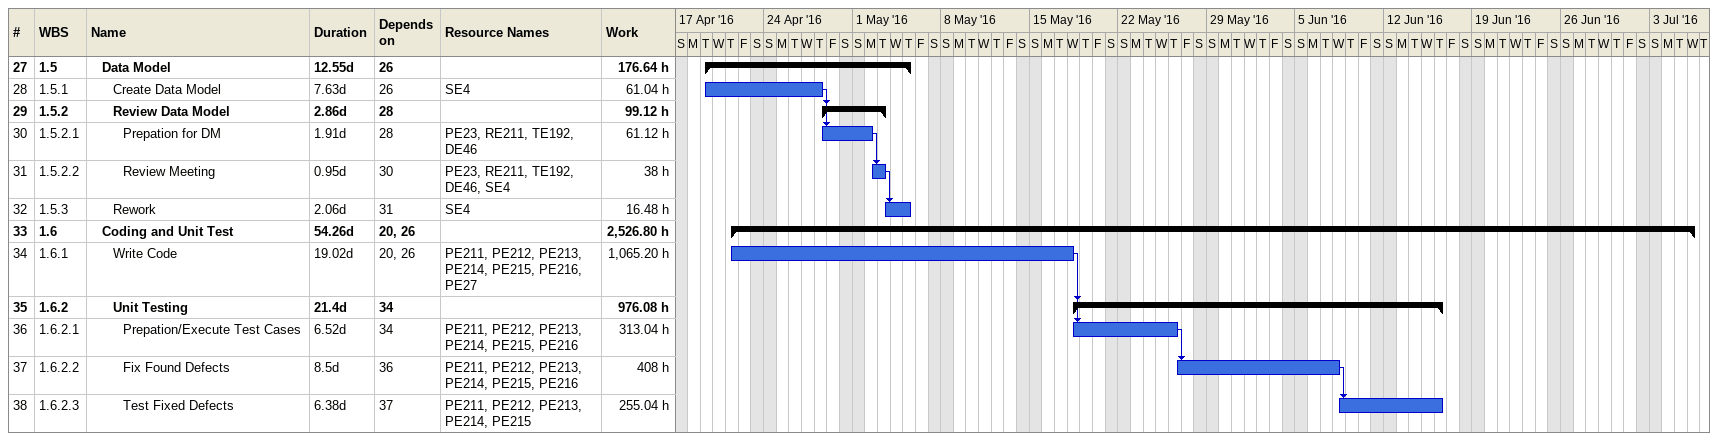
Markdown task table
| ID | WBS | Task | Duration | Start | Finish | Predecessors | Resources | Work (h) |
|---|---|---|---|---|---|---|---|---|
| 27 | 1.5 | **Data Model** | 12.55d | 2016-04-19 | 2016-05-05 | 26 |  | 176.64 |
| 28 | 1.5.1 | Create Data Model | 7.63d | 2016-04-19 | 2016-04-28 | 26 | SE4 | 61.04 |
| 29 | 1.5.2 | **Review Data Model** | 2.86d | 2016-04-28 | 2016-05-03 | 28 |  | 99.12 |
| 30 | 1.5.2.1 | Prepation for DM | 1.91d | 2016-04-28 | 2016-05-02 | 28 | PE23, RE211, TE192, DE46 | 61.12 |
| 31 | 1.5.2.2 | Review Meeting | 0.95d | 2016-05-02 | 2016-05-03 | 30 | PE23, RE211, TE192, DE46, SE4 | 38 |
| 32 | 1.5.3 | Rework | 2.06d | 2016-05-03 | 2016-05-05 | 31 | SE4 | 16.48 |
| 33 | 1.6 | **Coding and Unit Test** | 54.26d | 2016-04-21 | 2016-07-06 | 20, 26 |  | 2526.80 |
| 34 | 1.6.1 | Write Code | 19.02d | 2016-04-21 | 2016-05-18 | 20, 26 | PE211, PE212, PE213, PE214, PE215, PE216, PE27 | 1065.20 |
| 35 | 1.6.2 | **Unit Testing** | 21.4d | 2016-05-18 | 2016-06-16 | 34 |  | 976.08 |
| 36 | 1.6.2.1 | Prepation/Execute Test Cases | 6.52d | 2016-05-18 | 2016-05-26 | 34 | PE211, PE212, PE213, PE214, PE215, PE216 | 313.04 |
| 37 | 1.6.2.2 | Fix Found Defects | 8.5d | 2016-05-26 | 2016-06-08 | 36 | PE211, PE212, PE213, PE214, PE215, PE216 | 408 |
| 38 | 1.6.2.3 | Test Fixed Defects | 6.38d | 2016-06-08 | 2016-06-16 | 37 | PE211, PE212, PE213, PE214, PE215 | 255.04 |
